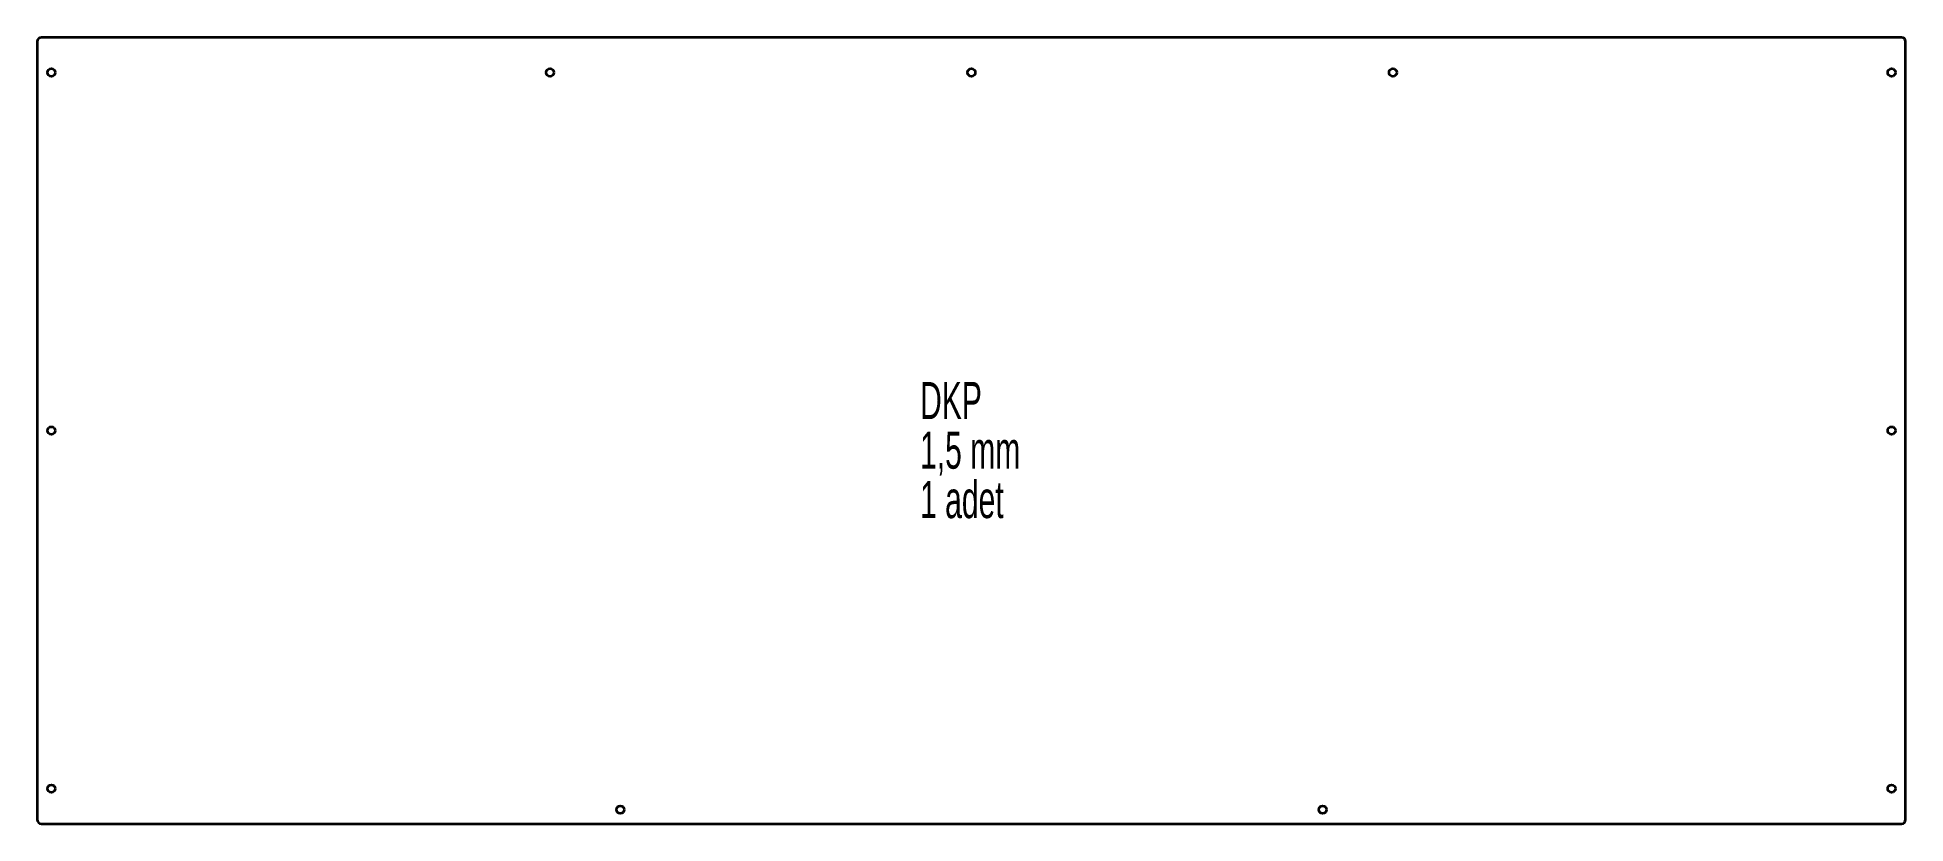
# Model space of a CAD drawing. Header units: millimetres. Extents: x -318 to 1012, y -154 to 406.
import ezdxf

# ---------------------------------------------------------------- set-up
doc = ezdxf.new("R2010")
doc.units = ezdxf.units.MM
doc.styles.add('SLDTEXTSTYLE0', font='TXT', dxfattribs={"width": 0.605})

msp = doc.modelspace()

# ---------------------------------------------------------------- linework, layer by layer
at = {"color": 7, "linetype": 'Continuous', "lineweight": 35}
for p, q in [((-318.3, 402.9), (-318.3, -151.1)), ((1008.7, 405.9), (-315.3, 405.9)), ((1011.7, -151.1), (1011.7, 402.9)), ((-315.3, -154.1), (1008.7, -154.1))]:
    msp.add_line(p, q, dxfattribs=at)
for centre in [(-308.3, 380.9), (46.7, 380.9), (346.7, 380.9), (646.7, 380.9), (1001.7, 380.9), (-308.3, 125.9), (1001.7, 125.9), (-308.3, -129.1), (1001.7, -129.1), (96.7, -144.1), (596.7, -144.1)]:
    msp.add_circle(centre, 2.75, dxfattribs=at)
for centre, start, end in [((-315.3, 402.9), 90, 180), ((1008.7, 402.9), 0, 90), ((-315.3, -151.1), 180, 270), ((1008.7, -151.1), 270, 0)]:
    msp.add_arc(centre, 3, start, end, dxfattribs=at)

# ---------------------------------------------------------------- texts
at = {"color": 7, "linetype": 'Continuous', "lineweight": 0, "char_height": 26.46, "attachment_point": 1, "style": 'SLDTEXTSTYLE0'}
for s, insert in [('DKP', (310.1, 160.5)), ('1,5 mm', (310.1, 125.2)), ('1 adet', (310.1, 90))]:
    msp.add_mtext(s, dxfattribs=dict(at, insert=insert))

doc.saveas('drawing.dxf')
